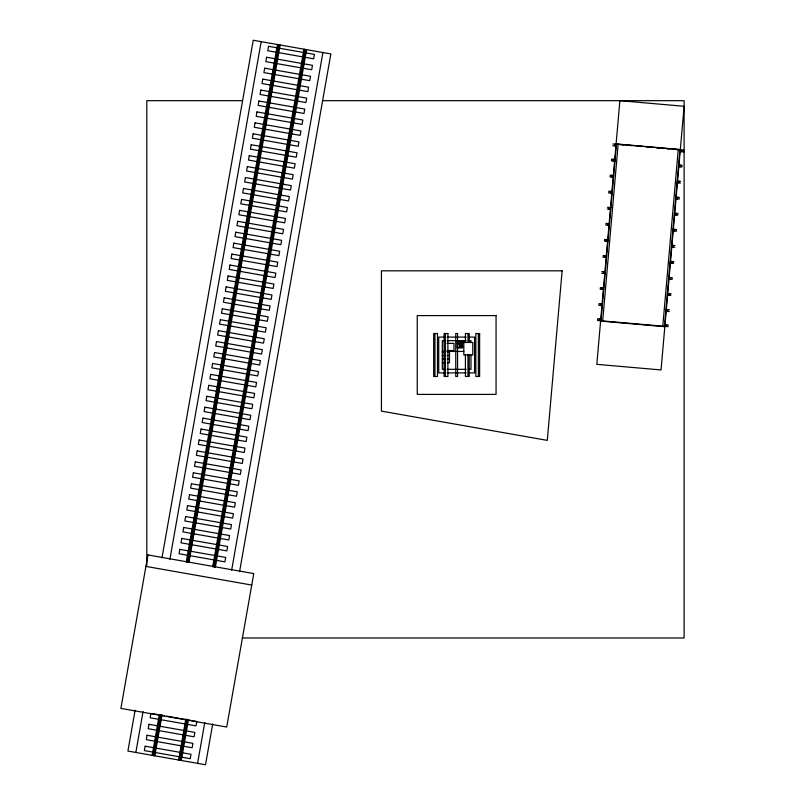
<?xml version="1.0" encoding="UTF-8"?>
<svg xmlns="http://www.w3.org/2000/svg" width="805" height="805" viewBox="0 0 805 805"><rect width="100%" height="100%" fill="white"/><g stroke="black" fill="none" stroke-linecap="round" stroke-linejoin="round"><path stroke-width="1.21" d="M457.22 341.441L462.452 341.139L462.553 347.7L457.22 347.7L457.22 341.441L462.553 341.441M599.272 320.621L599.423 318.911M600.6 305.498L600.741 303.787M601.999 289.448L602.15 287.727M603.408 273.388L603.559 271.677M604.807 257.328L604.958 255.618M606.215 241.269L606.366 239.558M607.624 225.209L607.775 223.498M609.023 209.159L609.174 207.438M610.432 193.099L610.582 191.379M611.83 177.04L611.981 175.329M613.239 160.98L613.39 159.269M614.567 145.856L614.708 144.145M615.956 145.514L596.817 364.333L661.046 369.948L680.195 151.139M616.067 144.266L619.88 100.675L684.109 106.29L680.295 149.881M600.973 320.933L616.439 144.135L679.953 149.69L664.487 326.488M602.683 321.084L618.149 144.286M662.777 326.337L678.243 149.539M666.218 326.478L666.369 324.767M667.536 311.354L667.687 309.643M668.945 295.304L669.096 293.584M670.354 279.244L670.495 277.534M671.752 263.185L671.903 261.474M673.161 247.125L673.312 245.414M674.56 231.065L674.711 229.355M675.969 215.016L676.12 213.295M677.377 198.956L677.528 197.245M678.776 182.896L678.927 181.185M680.185 166.836L680.336 165.126M681.503 151.712L681.654 150.002M683.676 152.336L683.868 150.193M135.119 710.201L127.915 751.065L205.517 764.75L212.721 723.886M161.966 557.946L253.243 40.25L330.855 53.935L239.568 571.631M135.844 752.464L143.049 711.6M169.905 559.284L261.182 41.649M150.917 713.381L150.143 717.798L196.007 725.879L196.782 721.471L166.615 716.148M152.165 755.342L159.37 714.478M186.227 562.162L277.494 44.527M152.849 755.462L159.833 715.836M186.911 562.282L278.188 44.647M153.342 755.553L154.218 750.592M154.651 748.117L156.613 736.978M157.056 734.502L159.018 723.353M159.45 720.878L160.547 714.679M187.625 561.125L188.058 558.65M188.491 556.175L188.934 553.699M190.02 547.511L190.463 545.025M190.896 542.55L191.328 540.075M191.771 537.599L192.858 531.411M193.301 528.935L193.733 526.45M194.176 523.975L195.263 517.786M195.696 515.311L196.138 512.835M196.571 510.36L197.668 504.161M198.1 501.686L198.543 499.211M198.976 496.735L200.063 490.537M200.505 488.061L200.938 485.586M201.381 483.111L202.468 476.922M202.91 474.447L203.343 471.961M203.776 469.486L204.873 463.298M205.305 460.822L205.748 458.347M206.181 455.872L207.277 449.673M207.71 447.198L208.143 444.722M208.586 442.247L210.548 431.098M210.98 428.622L212.953 417.483M213.385 414.998L215.348 403.858M215.79 401.383L217.753 390.234M218.195 387.758L220.157 376.609M220.59 374.134L222.562 362.995M222.995 360.519L224.957 349.37M225.4 346.895L225.833 344.419M226.265 341.944L227.362 335.745M227.795 333.27L228.238 330.795M228.67 328.319L229.767 322.121M230.2 319.645L230.633 317.17M231.075 314.695L231.508 312.219M232.605 306.031L233.037 303.545M233.48 301.07L233.913 298.595M234.346 296.119L235.442 289.931M235.875 287.455L236.318 284.97M236.751 282.495L237.183 280.019M238.28 273.831L238.713 271.355M239.155 268.88L239.588 266.395M240.031 263.919L241.118 257.731M241.55 255.255L241.993 252.78M242.426 250.305L242.869 247.819M243.955 241.631L244.398 239.155M244.831 236.68L245.263 234.205M245.706 231.729L246.793 225.531M247.236 223.055L247.668 220.58M248.101 218.105L249.198 211.916M249.631 209.431L250.073 206.955M250.506 204.48L251.603 198.292M252.035 195.816L252.468 193.341M252.911 190.855L253.998 184.667M254.44 182.192L254.873 179.716M255.316 177.241L256.403 171.042M256.835 168.567L257.278 166.092M257.711 163.616L258.808 157.428M259.24 154.952L259.683 152.467M260.116 149.992L261.202 143.803M261.645 141.328L262.078 138.852M262.521 136.377L263.607 130.179M264.05 127.703L264.483 125.228M264.915 122.752L266.888 111.603M267.32 109.128L269.283 97.979M269.725 95.503L271.688 84.364M272.12 81.889L274.092 70.739M274.525 68.264L276.487 57.115M276.93 54.639L278.671 44.738M153.634 755.603L154.5 750.652M154.942 748.167L156.905 737.028M157.347 734.552L159.31 723.403M159.742 720.928L160.839 714.739M187.917 561.176L188.35 558.7M188.783 556.225L189.225 553.749M189.658 551.274L190.755 545.086M191.188 542.6L191.62 540.125M192.063 537.649L193.15 531.461M193.592 528.986L194.025 526.51M194.468 524.025L195.555 517.836M195.987 515.361L196.43 512.886M196.863 510.41L197.96 504.212M198.392 501.736L198.835 499.261M199.268 496.786L200.354 490.597M200.797 488.112L201.23 485.636M201.673 483.161L202.759 476.973M203.202 474.497L203.635 472.022M204.068 469.536L205.164 463.348M205.597 460.873L206.04 458.397M206.472 455.922L207.569 449.723M208.002 447.248L208.435 444.773M208.877 442.297L210.84 431.148M211.272 428.673L213.245 417.533M213.677 415.058L215.639 403.909M216.082 401.433L218.044 390.284M218.487 387.809L220.449 376.66M220.882 374.184L222.854 363.045M223.287 360.57L223.72 358.084M224.162 355.609L225.249 349.42M225.692 346.945L226.125 344.47M226.557 341.994L227.654 335.796M228.087 333.32L228.529 330.845M228.962 328.37L229.395 325.894M230.492 319.696L230.924 317.22M231.367 314.745L231.8 312.27M232.243 309.794L233.329 303.606M233.762 301.12L234.205 298.645M234.637 296.17L235.08 293.694M236.167 287.506L236.61 285.03M237.042 282.545L237.475 280.07M237.918 277.594L239.005 271.406M239.447 268.93L239.88 266.455M240.313 263.97L240.755 261.494M241.842 255.306L242.285 252.83M242.718 250.355L243.16 247.88M243.593 245.394L244.68 239.206M245.123 236.73L245.555 234.255M245.998 231.78L247.085 225.581M247.527 223.106L247.96 220.63M248.393 218.155L249.49 211.967M249.922 209.491L250.365 207.006M250.798 204.53L251.895 198.342M252.327 195.867L252.76 193.391M253.203 190.916L254.289 184.717M254.732 182.242L255.165 179.767M255.598 177.291L256.694 171.093M257.127 168.617L257.57 166.142M258.002 163.667L259.099 157.478M259.532 155.003L259.965 152.517M260.407 150.042L261.494 143.854M261.937 141.378L262.37 138.903M262.812 136.427L263.899 130.229M264.332 127.754L264.775 125.278M265.207 122.803L267.18 111.654M267.612 109.178L269.574 98.039M270.017 95.553L271.979 84.414M272.412 81.939L274.384 70.79M274.817 68.314L276.779 57.165M277.222 54.69L277.655 52.214M278.097 49.739L278.963 44.788M154.117 755.684L161.322 714.82M188.179 562.504L279.456 44.869M154.812 755.804L162.016 714.941M188.873 562.625L280.14 44.989M178.619 760.011L185.824 719.137M212.681 566.821L303.958 49.196M179.304 760.131L186.508 719.268M213.375 566.941L304.642 49.316M181.105 752.786L181.548 750.31M181.98 747.835L182.413 745.35M182.856 742.874L183.943 736.686M184.385 734.21L184.818 731.735M185.251 729.26L185.693 726.774M214.08 565.794L214.512 563.319M214.955 560.844L215.388 558.358M215.821 555.883L216.917 549.694M217.35 547.219L217.793 544.744M218.225 542.268L219.322 536.07M219.755 533.594L220.188 531.119M220.63 528.644L221.717 522.455M222.16 519.97L222.593 517.494M223.035 515.019L224.122 508.83M224.555 506.355L224.998 503.88M225.43 501.394L226.527 495.206M226.96 492.73L227.402 490.255M227.835 487.78L228.268 485.304M229.365 479.106L229.797 476.63M230.24 474.155L230.673 471.68M231.105 469.204L232.202 463.006M232.635 460.53L233.078 458.055M233.51 455.58L233.953 453.104M235.04 446.916L235.473 444.43M235.915 441.955L236.348 439.48M236.791 437.004L237.878 430.816M238.32 428.341L238.753 425.855M239.186 423.38L239.628 420.904M240.715 414.716L241.158 412.241M241.591 409.765L242.023 407.28M242.466 404.804L243.553 398.616M243.996 396.141L244.428 393.665M244.871 391.19L245.958 384.991M246.39 382.516L246.833 380.041M247.266 377.565L249.238 366.416M249.671 363.941L251.633 352.791M252.076 350.316L254.038 339.177M254.471 336.701L256.443 325.552M256.876 323.077L258.838 311.927M259.28 309.452L261.243 298.313M261.675 295.827L262.118 293.352M262.551 290.877L263.648 284.688M264.08 282.213L264.523 279.738M264.956 277.252L266.042 271.064M266.485 268.588L266.918 266.113M267.361 263.638L268.447 257.439M268.89 254.964L269.323 252.488M269.755 250.013L270.852 243.824M271.285 241.349L271.728 238.864M272.16 236.388L273.257 230.2M273.69 227.724L274.123 225.249M274.565 222.774L275.652 216.575M276.095 214.1L276.528 211.624M276.96 209.149L278.057 202.951M278.49 200.475L278.933 198M279.365 195.524L279.808 193.049M280.895 186.861L281.327 184.375M281.77 181.9L282.203 179.424M282.646 176.949L283.732 170.761M284.175 168.285L284.608 165.8M285.04 163.324L285.483 160.849M286.57 154.661L287.013 152.185M287.445 149.71L287.878 147.224M288.321 144.749L289.408 138.561M289.85 136.085L290.283 133.61M290.726 131.135L291.158 128.649M292.245 122.461L292.688 119.985M293.121 117.51L293.563 115.035M293.996 112.559L295.093 106.361M295.526 103.885L295.958 101.41M296.401 98.934L297.488 92.746M297.93 90.261L298.363 87.785M298.796 85.31L300.768 74.171M301.201 71.685L303.163 60.546M303.606 58.071L304.914 50.635M180.743 756.549L181.839 750.361M182.272 747.885L182.705 745.41M183.148 742.924L183.58 740.449M184.677 734.261L185.11 731.785M185.542 729.31L185.985 726.835M186.418 724.349L186.861 721.874M214.371 565.845L214.804 563.369M215.247 560.894L215.68 558.418M216.112 555.933L217.209 549.745M217.642 547.269L218.085 544.794M218.517 542.318L219.614 536.12M220.047 533.645L220.479 531.169M220.922 528.694L222.009 522.505M222.452 520.03L222.884 517.545M223.317 515.069L224.414 508.881M224.847 506.405L225.289 503.93M225.722 501.455L226.165 498.969M227.252 492.781L227.684 490.305M228.127 487.83L228.56 485.355M229.002 482.879L230.089 476.681M230.532 474.205L230.965 471.73M231.397 469.255L231.84 466.779M232.927 460.581L233.37 458.105M233.802 455.63L234.235 453.155M234.678 450.679L235.764 444.481M236.207 442.005L236.64 439.53M237.083 437.055L237.515 434.579M238.602 428.391L239.045 425.905M239.477 423.43L239.92 420.955M240.353 418.479L241.45 412.291M241.882 409.815L242.315 407.33M242.758 404.855L243.845 398.666M244.287 396.191L244.72 393.715M245.153 391.24L247.125 380.091M247.558 377.615L249.52 366.466M249.963 363.991L251.925 352.852M252.368 350.366L254.33 339.227M254.762 336.752L256.735 325.602M257.167 323.127L259.13 311.978M259.572 309.502L261.534 298.363M261.967 295.888L262.41 293.402M262.843 290.927L263.939 284.739M264.372 282.263L264.805 279.788M265.248 277.312L266.334 271.114M266.777 268.639L267.21 266.163M267.652 263.688L268.739 257.489M269.172 255.014L269.615 252.539M270.047 250.063L271.144 243.875M271.577 241.399L272.02 238.914M272.452 236.439L273.539 230.25M273.982 227.775L274.414 225.299M274.857 222.824L275.944 216.626M276.387 214.15L276.819 211.675M277.252 209.199L278.349 203.011M278.782 200.526L279.224 198.05M279.657 195.575L280.09 193.099M281.187 186.911L281.619 184.436M282.062 181.95L282.495 179.475M282.937 176.999L284.024 170.811M284.457 168.336L284.9 165.86M285.332 163.375L285.775 160.899M286.862 154.711L287.305 152.236M287.737 149.76L288.17 147.285M288.613 144.799L289.699 138.611M290.142 136.136L290.575 133.66M291.007 131.185L291.45 128.709M292.537 122.511L292.98 120.036M293.412 117.56L293.855 115.085M294.288 112.609L295.375 106.411M295.817 103.936L296.25 101.46M296.693 98.985L297.78 92.796M298.222 90.321L298.655 87.836M299.088 85.36L301.06 74.221M301.493 71.746L303.455 60.596M303.898 58.121L305.206 50.685M180.582 760.353L187.786 719.489M214.643 567.173L305.91 49.538M181.266 760.473L188.471 719.61M215.327 567.294L306.604 49.658M197.577 763.351L204.782 722.488M231.639 570.171L322.916 52.536M457.26 343.312L462.553 343.524L462.402 341.089M458.095 341.964L457.884 342.9M458.488 342.145L458.548 343.222M458.488 343.272L458.276 342.548M459.383 341.924L459.444 343.222M459.444 341.964L459.383 343.121M459.383 343.272L459.444 342.638M460.551 343.272L460.601 341.743L460.601 343M461.003 341.924L461.054 343.222M461.003 343.041L460.782 341.964M461.496 343L461.496 341.743L461.285 342.678M461.899 342.377L461.949 341.743L461.949 343M461.899 343.041L461.678 342.195L461.738 343.272M458.991 343L458.78 342.004M459.383 342.226L459.222 343.041M461.899 342.457C461.718 340.676 461.315 344.127 461.949 342.86M457.27 347.649L462.513 347.649M242.214 100.675L146.812 100.675L146.812 565.17M322.564 100.675L684.109 100.675L684.109 637.983L242.214 637.983M444.712 337.094L438.745 337.094L438.745 372.906L444.712 372.906M447.107 337.094L455.459 337.094M456.656 337.094L466.206 337.094M468.591 337.094L474.568 337.094L474.568 372.906L468.591 372.906M444.712 340.676L442.327 340.676L442.327 369.324L444.712 369.324M447.107 340.676L466.206 340.676M468.49 340.676L470.985 340.676L470.985 342.467M460.158 341.652L460.158 343.463L460.088 341.622L462.201 341.622L462.201 343.504M457.582 341.773L459.695 341.773M460.088 341.773L462.201 341.773M458.729 342.105L458.78 342.9M460.601 342.417L460.39 343.353L460.601 342.105M461.496 342.195L461.285 343.353L461.235 341.743L461.235 342.548M458.327 343.041L458.548 342.417M458.729 342.417L458.78 343.272M463.821 342.467L472.776 342.467L472.776 355.005L463.821 355.005L463.821 340.676M457.884 343.272L458.095 342.548M460.339 342.105L460.601 342.638M447.057 343.363L453.97 343.363L453.97 350.527L447.057 350.527M457.582 343.343L459.695 343.343M460.088 343.343L462.201 343.343M457.582 343.886L459.695 343.886L459.695 347.337L457.582 347.337L457.653 343.956M460.088 347.337L462.201 347.337L462.201 343.886L460.088 343.886L460.088 347.337L460.158 343.956M442.327 351.423L444.712 351.423M447.107 351.423L463.821 351.423M442.327 351.956L444.712 351.956M447.107 351.956L449.492 351.956L449.492 362.703L447.107 362.703M442.327 355.538L444.712 355.538M447.107 355.538L449.492 355.538M442.327 359.121L444.712 359.121M447.107 359.121L449.492 359.121M442.327 362.703L444.712 362.703M447.107 369.324L466.206 369.324M468.591 369.324L470.985 369.324L470.985 355.005M447.107 372.906L466.206 372.906M616.097 143.914L680.336 149.529M612.967 143.994L616.429 144.296M619.769 144.588L623.483 144.91M629.661 145.453L632.126 145.675M638.305 146.208L642.008 146.53M647.069 146.973L650.651 147.295M656.83 147.828L659.305 148.05M666.711 148.694L669.186 148.915M675.355 149.448L678.072 149.69M679.943 149.851L683.405 150.153L683.254 151.873L679.792 151.571M612.816 145.705L616.278 146.007M615.101 159.42L611.639 159.118L611.488 160.829L614.95 161.131M678.625 164.975L682.087 165.277L681.936 166.987L678.474 166.685M613.702 175.48L610.24 175.168L610.089 176.889L613.551 177.191M677.216 181.034L680.678 181.336M677.065 182.745L680.527 183.047M612.293 191.53L608.832 191.228L608.681 192.938L612.142 193.25M675.808 197.094L679.269 197.396L679.118 199.107L675.657 198.805M607.423 207.288L610.884 207.589M674.409 213.144L677.87 213.456L677.719 215.166L674.258 214.865M607.272 208.998L610.733 209.3M609.486 223.649L606.024 223.347L605.873 225.058L609.335 225.36M673 229.204L676.462 229.506L676.311 231.226L672.849 230.914M608.077 239.709L604.615 239.407L604.464 241.118L607.926 241.419M671.591 245.263L675.063 245.565M671.451 246.974L674.912 247.276M606.678 255.769L603.207 255.467L603.066 257.177L606.527 257.479M670.193 261.323L673.654 261.625L673.503 263.336L670.042 263.034M601.808 271.516L605.269 271.818M668.784 277.383L672.245 277.685L672.095 279.395L668.633 279.094M601.657 273.237L605.119 273.539M603.861 287.878L600.399 287.576L600.248 289.287L603.71 289.589M667.385 293.443L670.847 293.745L670.696 295.455L667.234 295.153M602.462 303.938L599 303.636L598.85 305.347L602.311 305.648M665.977 309.492L669.438 309.794M665.826 311.213L669.287 311.515M601.134 319.062L597.672 318.76L597.521 320.471L667.969 326.629L668.12 324.918L664.658 324.616M600.6 321.094L664.829 326.719M145.926 566.398L251.754 585.064M152.125 713.602L159.37 714.87M161.785 715.303L164.2 715.726M461.678 342.105L461.738 342.9M460.339 342.548L460.39 343.272M457.834 341.873L457.884 342.598M460.339 342.195L460.39 342.819M458.327 342.377L458.276 341.743L458.327 343.353L458.327 341.924M478.361 333.512L478.361 376.488M469.224 342.105L469.224 333.512L465.421 333.512L465.421 342.105M469.224 354.381L469.224 376.488L465.421 376.488L465.421 354.381M467.957 333.512L467.957 342.105M467.957 354.381L467.957 376.488M462.13 341.652L462.13 343.463M462.13 343.956L462.13 347.267M459.695 343.504L459.695 341.622L457.582 341.622L457.653 343.463M459.625 341.652L459.625 343.463M459.625 343.956L459.625 347.267M445.356 333.512L445.356 376.488M434.942 333.512L434.942 376.488M562.132 270.822L547.299 440.375L381.429 411.124L381.429 270.822L562.132 270.822M147.939 554.937L120.891 708.39L226.718 727.046L253.776 573.593L147.939 554.937M145.142 746.195L144.357 750.602L190.222 758.692L190.996 754.275L145.142 746.195M147.063 735.257L146.289 739.664L192.143 747.754L192.928 743.347L147.063 735.257M148.995 724.319L148.221 728.726L194.075 736.817L194.85 732.409L148.995 724.319M179.847 549.352L179.072 553.76L224.927 561.85L225.702 557.432L179.847 549.352M181.769 538.414L180.994 542.822L226.859 550.912L227.634 546.504L181.769 538.414M183.701 527.476L182.926 531.894L228.781 539.974L229.566 535.567L183.701 527.476M185.633 516.548L184.848 520.956L230.713 529.036L231.488 524.629L185.633 516.548M187.555 505.61L186.78 510.018L232.635 518.108L233.42 513.691L187.555 505.61M189.487 494.673L188.712 499.08L234.567 507.17L235.342 502.763L189.487 494.673M191.419 483.735L190.634 488.142L236.499 496.232L237.274 491.825L191.419 483.735M193.341 472.797L192.566 477.214L238.421 485.294L239.206 480.887L193.341 472.797M195.273 461.869L194.498 466.276L240.353 474.366L241.128 469.949L195.273 461.869M197.195 450.931L196.42 455.338L242.285 463.428L243.06 459.021L197.195 450.931M199.127 439.993L198.352 444.4L244.207 452.491L244.992 448.083L199.127 439.993M201.059 429.055L200.274 433.472L246.139 441.553L246.914 437.145L201.059 429.055M202.981 418.127L202.206 422.534L248.071 430.615L248.846 426.207L202.981 418.127M204.913 407.189L204.138 411.597L249.993 419.687L250.768 415.269L204.913 407.189M206.845 396.251L206.06 400.659L251.925 408.749L252.7 404.341L206.845 396.251M208.767 385.313L207.992 389.731L253.847 397.811L254.632 393.404L208.767 385.313M210.699 374.385L209.924 378.793L255.779 386.873L256.554 382.466L210.699 374.385M212.621 363.447L211.846 367.855L257.711 375.945L258.486 371.528L212.621 363.447M214.553 352.51L213.778 356.917L259.633 365.007L260.418 360.6L214.553 352.51M216.485 341.572L215.7 345.979L261.565 354.069L262.339 349.662L216.485 341.572M218.407 330.634L217.632 335.051L263.497 343.131L264.271 338.724L218.407 330.634M220.339 319.706L219.564 324.113L265.419 332.203L266.193 327.786L220.339 319.706M222.271 308.768L221.486 313.175L267.351 321.265L268.125 316.858L222.271 308.768M224.193 297.83L223.418 302.237L269.273 310.327L270.057 305.92L224.193 297.83M226.125 286.892L225.35 291.309L271.204 299.39L271.979 294.982L226.125 286.892M228.056 275.964L227.272 280.371L273.137 288.452L273.911 284.044L228.056 275.964M229.978 265.026L229.204 269.434L275.058 277.524L275.843 273.106L229.978 265.026M231.91 254.088L231.126 258.496L276.99 266.586L277.765 262.178L231.91 254.088M233.832 243.15L233.058 247.568L278.922 255.648L279.697 251.241L233.832 243.15M235.764 232.222L234.99 236.63L280.844 244.71L281.619 240.303L235.764 232.222M237.696 221.284L236.912 225.692L282.776 233.782L283.551 229.365L237.696 221.284M239.618 210.347L238.844 214.754L284.698 222.844L285.483 218.437L239.618 210.347M241.55 199.409L240.776 203.816L286.63 211.906L287.405 207.499L241.55 199.409M243.482 188.471L242.697 192.888L288.562 200.968L289.337 196.561L243.482 188.471M245.404 177.543L244.629 181.95L290.484 190.04L291.269 185.623L245.404 177.543M247.336 166.605L246.561 171.012L292.416 179.102L293.191 174.695L247.336 166.605M249.258 155.667L248.483 160.074L294.348 168.165L295.123 163.757L249.258 155.667M251.19 144.729L250.415 149.146L296.27 157.227L297.045 152.819L251.19 144.729M253.122 133.801L252.337 138.208L298.202 146.289L298.977 141.881L253.122 133.801M255.044 122.863L254.269 127.271L300.124 135.361L300.909 130.943L255.044 122.863M256.976 111.925L256.201 116.333L302.056 124.423L302.831 120.015L256.976 111.925M258.908 100.987L258.123 105.405L303.988 113.485L304.763 109.078L258.908 100.987M260.83 90.059L260.055 94.467L305.91 102.547L306.695 98.14L260.83 90.059M262.762 79.121L261.987 83.529L307.842 91.619L308.617 87.202L262.762 79.121M264.684 68.184L263.909 72.591L309.774 80.681L310.549 76.274L264.684 68.184M266.616 57.246L265.841 61.653L311.696 69.743L312.471 65.336L266.616 57.246M268.548 46.308L267.763 50.725L313.628 58.805L314.403 54.398L268.548 46.308M496.061 315.6L417.252 315.6L417.252 394.4L496.061 394.4L496.061 315.6M437.477 333.512L433.674 333.512L433.674 376.488L437.477 376.488L437.477 333.512M447.882 333.512L444.088 333.512L444.088 376.488L447.882 376.488L447.882 333.512M457.552 333.512L455.761 333.512L455.761 376.488L457.552 376.488L457.552 333.512M479.629 333.512L475.836 333.512L475.836 376.488L479.629 376.488L479.629 333.512M460.842 343.353L460.782 341.743L460.842 343.353"/></g></svg>
